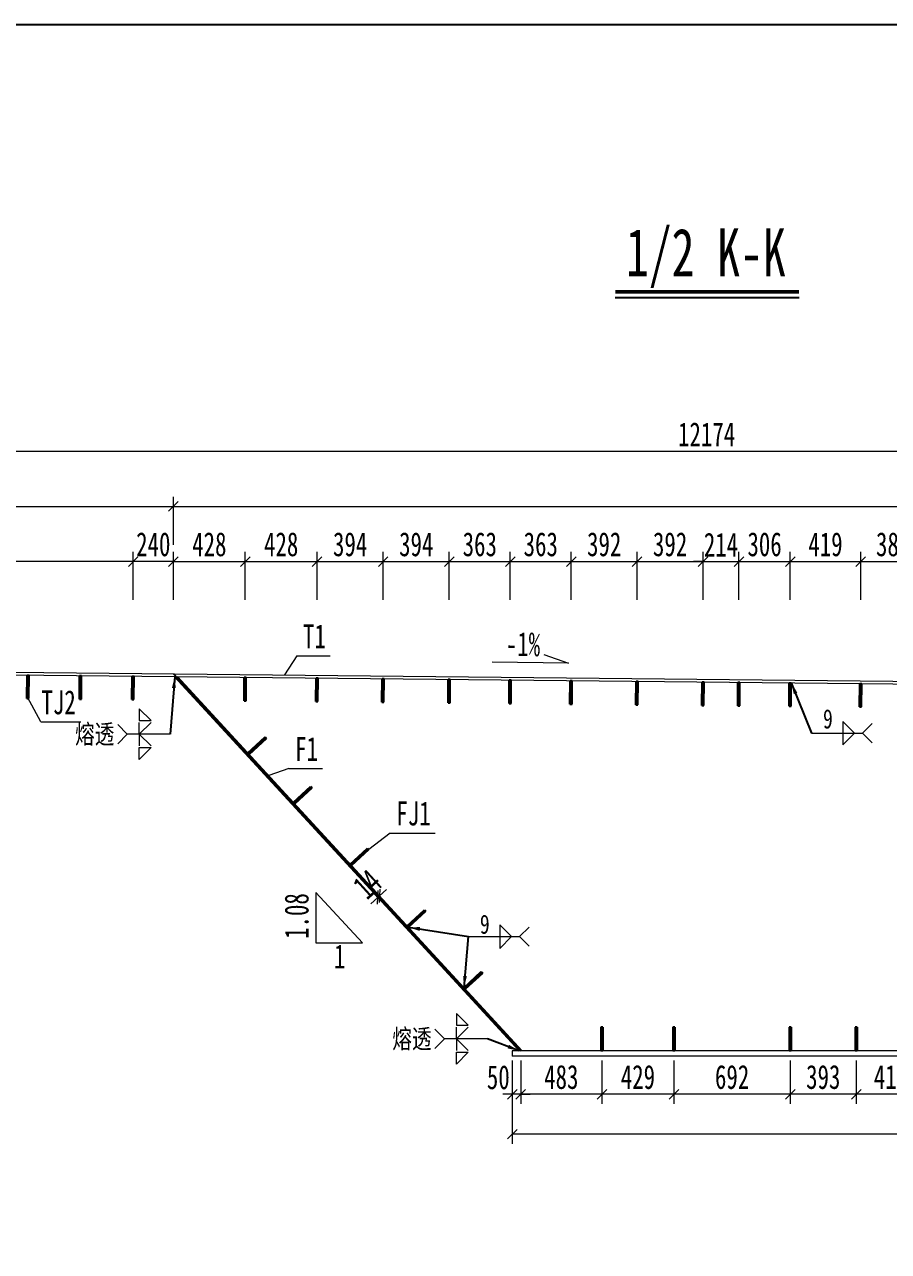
# Model space of a CAD drawing. Header units: millimetres. Extents: x 44597 to 300567, y -113054 to 73044.
# Drawn here: x 163742 to 168887, y -94783 to -87474 of the extents above; entities that cross this region are included whole.
import ezdxf
from ezdxf.enums import TextEntityAlignment as Align

# ---------------------------------------------------------------- set-up
doc = ezdxf.new("R2010")
doc.units = ezdxf.units.MM
doc.layers.get('Defpoints').update_dxf_attribs({"color": 8})
for name, color, linetype, lineweight in [('Dim', 4, 'Continuous', 15), ('文字', 7, 'Continuous', 15), ('标注线及字体', 2, 'Continuous', 15), ('细实线', 4, 'Continuous', 15), ('钢板粗线', 1, 'Continuous', 25), ('钢板细线', 6, 'Continuous', 15)]:
    doc.layers.add(name, color=color, linetype=linetype, lineweight=lineweight)
doc.layers.add('Text', color=4, linetype='Continuous')
doc.styles.add('111', font='', dxfattribs={"width": 0.7})
doc.styles.add('BM_Dim', font='', dxfattribs={"width": 0.85})
doc.styles.add('SMEDI', font='', dxfattribs={"width": 0.75})
doc.styles.get("Standard").update_dxf_attribs({"font": ''})
doc.styles.get('111').set_extended_font_data('仿宋_GB2312')
doc.styles.get('BM_Dim').set_extended_font_data('仿宋_GB2312')
doc.styles.get('SMEDI').set_extended_font_data('仿宋_GB2312')
doc.styles.get('Standard').set_extended_font_data('仿宋_GB2312')
doc.dimstyles.new('200', dxfattribs={"dimscale": 0, "dimtxt": 2.5, "dimasz": 1, "dimexe": 1, "dimexo": 1, "dimgap": 0.6, "dimtad": 1, "dimdec": 0, "dimdsep": 46, "dimtxsty": '111', "dimblk": 'OBLIQUE', "dimcen": 0, "dimclrd": 4, "dimclre": 4, "dimclrt": 4, "dimadec": 1, "dimazin": 2, "dimtfac": 1, "dimtdec": 0, "dimtix": 1, "dimtmove": 2, "dimatfit": 3, "dimfxl": 4, "dimfxlon": 1, "dimtolj": 1, "dimlwd": -1, "dimlwe": -1, "dimarcsym": 0})
doc.dimstyles.new('MSteel_1.0_1.0', dxfattribs={"dimtxt": 3, "dimasz": 1.2, "dimexe": 1, "dimexo": 1, "dimgap": 1, "dimtad": 3, "dimtoh": 1, "dimdec": 0, "dimzin": 0, "dimdsep": 46, "dimtxsty": 'Standard', "dimblk": 'ARCHTICK', "dimcen": 0.09, "dimclrd": 3, "dimclre": 3, "dimadec": 0, "dimazin": 0, "dimtfac": 1, "dimtdec": 4, "dimtofl": 0, "dimtmove": 0, "dimatfit": 3, "dimfxl": 1, "dimtolj": 1, "dimtzin": 0, "dimarcsym": 0})

# ---------------------------------------------------------------- blocks, each defined once
blk = doc.blocks.new('14-160加劲 无过焊孔')
at = {"layer": 'Defpoints'}
blk.add_line((38609.4, 32076.7), (38609.4, 32216.7), dxfattribs=at)
at = {"layer": '钢板粗线', "color": 7}
for p, q in [((38603.4, 32076.7), (38603.4, 32216.7)), ((38603.4, 32216.7), (38615.4, 32216.7)), ((38615.4, 32076.7), (38615.4, 32216.7)), ((38603.4, 32076.7), (38615.4, 32076.7))]:
    blk.add_line(p, q, dxfattribs=at)
blk = doc.blocks.new('_Oblique')
at = {"color": 0, "linetype": 'ByBlock', "lineweight": -2}
blk.add_line((-0.5, -0.5), (0.5, 0.5), dxfattribs=at)
blk = doc.blocks.new('*D3169')
at = {"layer": 'Defpoints', "color": 0, "transparency": 16777216}
for p in [(164628.8, -90344.3), (161716.6, -90758.7), (164628.8, -91342)]:
    blk.add_point(p, dxfattribs=at)
at = {"layer": '细实线', "color": 4, "transparency": 16777216}
for p, q in [((161716.6, -90572.9), (161716.6, -90287.2)), ((164628.8, -90572.9), (164628.8, -90287.2)), ((161716.6, -90344.3), (164628.8, -90344.3))]:
    blk.add_line(p, q, dxfattribs=at)
at = {"layer": '细实线', "color": 4, "transparency": 16777216, "xscale": 57.14285714285715, "yscale": 57.14285714285715, "zscale": 57.14285714285715, "rotation": 180}
blk.add_blockref('_Oblique', (161716.6, -90344.3), dxfattribs=at)
at = {"layer": '细实线', "color": 4, "transparency": 16777216, "xscale": 57.14285714285715, "yscale": 57.14285714285715, "zscale": 57.14285714285715}
blk.add_blockref('_Oblique', (164628.8, -90344.3), dxfattribs=at)
at = {"layer": '细实线', "color": 4, "transparency": 16777216, "insert": (163172.7, -90242.1), "char_height": 142.86, "attachment_point": 5, "style": '111'}
blk.add_mtext('\\A1;2912', dxfattribs=at)
blk = doc.blocks.new('*D3174')
at = {"layer": 'Defpoints', "color": 0, "transparency": 16777216}
for p in [(165056.6, -90673), (164628.8, -91339.3), (165056.6, -91362.3)]:
    blk.add_point(p, dxfattribs=at)
at = {"layer": '细实线', "color": 4, "transparency": 16777216}
for p, q in [((164628.8, -90901.6), (164628.8, -90615.9)), ((165056.6, -90901.6), (165056.6, -90615.9)), ((164628.8, -90673), (165056.6, -90673))]:
    blk.add_line(p, q, dxfattribs=at)
at = {"layer": '细实线', "color": 4, "transparency": 16777216, "xscale": 57.14285714285715, "yscale": 57.14285714285715, "zscale": 57.14285714285715, "rotation": 180}
blk.add_blockref('_Oblique', (164628.8, -90673), dxfattribs=at)
at = {"layer": '细实线', "color": 4, "transparency": 16777216, "xscale": 57.14285714285715, "yscale": 57.14285714285715, "zscale": 57.14285714285715}
blk.add_blockref('_Oblique', (165056.6, -90673), dxfattribs=at)
at = {"layer": '细实线', "color": 4, "transparency": 16777216, "insert": (164842.7, -90570.8), "char_height": 142.86, "attachment_point": 5, "style": '111'}
blk.add_mtext('\\A1;428', dxfattribs=at)
blk = doc.blocks.new('*D3176')
at = {"layer": 'Defpoints', "color": 0, "transparency": 16777216}
for p in [(173891.1, -90015.6), (161716.6, -90430), (173891.1, -91329.7)]:
    blk.add_point(p, dxfattribs=at)
at = {"layer": '细实线', "color": 4, "transparency": 16777216}
for p, q in [((161716.6, -90244.2), (161716.6, -89958.5)), ((173891.1, -90244.2), (173891.1, -89958.5)), ((161716.6, -90015.6), (173891.1, -90015.6))]:
    blk.add_line(p, q, dxfattribs=at)
at = {"layer": '细实线', "color": 4, "transparency": 16777216, "xscale": 57.14285714285715, "yscale": 57.14285714285715, "zscale": 57.14285714285715, "rotation": 180}
blk.add_blockref('_Oblique', (161716.6, -90015.6), dxfattribs=at)
at = {"layer": '细实线', "color": 4, "transparency": 16777216, "xscale": 57.14285714285715, "yscale": 57.14285714285715, "zscale": 57.14285714285715}
blk.add_blockref('_Oblique', (173891.1, -90015.6), dxfattribs=at)
at = {"layer": '细实线', "color": 4, "transparency": 16777216, "insert": (167803.8, -89915), "char_height": 142.86, "attachment_point": 5, "style": '111'}
blk.add_mtext('\\A1;12174', dxfattribs=at)
blk = doc.blocks.new('*D3177')
at = {"layer": 'Defpoints', "color": 0, "transparency": 16777216}
for p in [(173891, -90344.3), (164628.8, -90713.6), (173891, -91329.7)]:
    blk.add_point(p, dxfattribs=at)
at = {"layer": '细实线', "color": 4, "transparency": 16777216}
for p, q in [((164628.8, -90572.9), (164628.8, -90287.2)), ((173891, -90572.9), (173891, -90287.2)), ((164628.8, -90344.3), (173891, -90344.3))]:
    blk.add_line(p, q, dxfattribs=at)
at = {"layer": '细实线', "color": 4, "transparency": 16777216, "xscale": 57.14285714285715, "yscale": 57.14285714285715, "zscale": 57.14285714285715, "rotation": 180}
blk.add_blockref('_Oblique', (164628.8, -90344.3), dxfattribs=at)
at = {"layer": '细实线', "color": 4, "transparency": 16777216, "xscale": 57.14285714285715, "yscale": 57.14285714285715, "zscale": 57.14285714285715}
blk.add_blockref('_Oblique', (173891, -90344.3), dxfattribs=at)
at = {"layer": '细实线', "color": 4, "transparency": 16777216, "insert": (169259.9, -90242.1), "char_height": 142.86, "attachment_point": 5, "style": '111'}
blk.add_mtext('\\A1;9262', dxfattribs=at)
blk = doc.blocks.new('*D3182')
at = {"layer": 'Defpoints', "color": 0, "transparency": 16777216}
for p in [(166646.9, -93450.8), (173502.2, -93825), (166646.9, -94084.2)]:
    blk.add_point(p, dxfattribs=at)
at = {"layer": '细实线', "color": 4, "transparency": 16777216}
for p, q in [((166646.9, -93855.6), (166646.9, -94141.4)), ((173502.2, -93882.2), (173502.2, -94141.4)), ((173502.2, -94084.2), (166646.9, -94084.2))]:
    blk.add_line(p, q, dxfattribs=at)
at = {"layer": '细实线', "color": 4, "transparency": 16777216, "xscale": 57.14285714285715, "yscale": 57.14285714285715, "zscale": 57.14285714285715, "rotation": 180}
blk.add_blockref('_Oblique', (166646.9, -94084.2), dxfattribs=at)
at = {"layer": '细实线', "color": 4, "transparency": 16777216, "xscale": 57.14285714285715, "yscale": 57.14285714285715, "zscale": 57.14285714285715}
blk.add_blockref('_Oblique', (173502.2, -94084.2), dxfattribs=at)
at = {"layer": '细实线', "color": 4, "transparency": 16777216, "insert": (170074.6, -93982), "char_height": 142.86, "attachment_point": 5, "style": '111'}
blk.add_mtext('\\A1;6855', dxfattribs=at)
blk = doc.blocks.new('*D3184')
at = {"layer": 'Defpoints', "color": 0, "transparency": 16777216}
for p in [(166646.9, -93587.2), (166696.9, -93587.2), (166646.9, -93846.4)]:
    blk.add_point(p, dxfattribs=at)
at = {"layer": '细实线', "color": 4, "transparency": 16777216}
for p, q in [((166646.9, -93644.3), (166646.9, -93903.5)), ((166696.9, -93644.3), (166696.9, -93903.5)), ((166646.9, -93846.4), (166589.8, -93846.4)), ((166696.9, -93846.4), (166646.9, -93846.4)), ((166696.9, -93846.4), (166754.1, -93846.4))]:
    blk.add_line(p, q, dxfattribs=at)
at = {"layer": '细实线', "color": 4, "transparency": 16777216, "xscale": 57.14285714285715, "yscale": 57.14285714285715, "zscale": 57.14285714285715}
blk.add_blockref('_Oblique', (166646.9, -93846.4), dxfattribs=at)
at = {"layer": '细实线', "color": 4, "transparency": 16777216, "xscale": 57.14285714285715, "yscale": 57.14285714285715, "zscale": 57.14285714285715, "rotation": 180}
blk.add_blockref('_Oblique', (166696.9, -93846.4), dxfattribs=at)
at = {"layer": '细实线', "color": 4, "transparency": 16777216, "insert": (166563.4, -93745.6), "char_height": 142.86, "attachment_point": 5, "style": '111'}
blk.add_mtext('\\A1;50', dxfattribs=at)
blk = doc.blocks.new('全融透2')
at = {"layer": 'Dim'}
blk.add_line((0, 0), (-4.48, 0), dxfattribs=at)
for points in [[(-3.23, 2.65), (-3.23, 1.41), (-2, 1.41)], [(-3.23, -2.65), (-3.23, -1.41), (-2, -1.41)]]:
    blk.add_lwpolyline(points, close=True, dxfattribs=at)
for points in [[(-5.48, 1), (-4.48, 0), (-5.48, -1)], [(-2, 1.21), (-3.23, 0), (-3.23, 1.21)], [(-2, -1.21), (-3.23, 0), (-3.23, -1.21)]]:
    blk.add_lwpolyline(points, dxfattribs=at)
at = {"layer": 'Text', "style": 'SMEDI', "width": 0.75}
blk.add_text('熔透', height=2, dxfattribs=at).set_placement((-9.92, 0), align=Align.MIDDLE_LEFT)
blk = doc.blocks.new('_ArchTick')
at = {"color": 0, "linetype": 'ByBlock', "const_width": 0.15}
blk.add_lwpolyline([(-0.5, -0.5), (0.5, 0.5)], dxfattribs=at)
blk = doc.blocks.new('*D3185')
at = {"layer": 'Defpoints', "color": 0, "transparency": 16777216}
for p in [(165856.3, -92664.2), (165856.8, -92685.5), (165867.2, -92676.1)]:
    blk.add_point(p, dxfattribs=at)
at = {"layer": '细实线', "color": 4, "transparency": 16777216}
for p, q in [((165846, -92673.6), (165807.5, -92631.3)), ((165856.3, -92664.2), (165817.9, -92621.9)), ((165846, -92673.6), (165856.3, -92664.2)), ((165856.3, -92664.2), (165898.6, -92625.7)), ((165846, -92673.6), (165803.7, -92712.1))]:
    blk.add_line(p, q, dxfattribs=at)
at = {"layer": '细实线', "color": 4, "transparency": 16777216, "xscale": 57.14285714285715, "yscale": 57.14285714285715, "zscale": 57.14285714285715}
for p, rotation in [((165846, -92673.6), 42.30941180379739), ((165856.3, -92664.2), 222.3094118037974)]:
    blk.add_blockref('_Oblique', p, dxfattribs=dict(at, rotation=rotation))
at = {"layer": '细实线', "color": 4, "transparency": 16777216, "insert": (165783.4, -92594.4), "char_height": 142.86, "attachment_point": 5, "rotation": 42.30941, "style": '111'}
blk.add_mtext('\\A1;14', dxfattribs=at)
blk = doc.blocks.new('角焊缝2')
at = {"layer": 'Dim'}
blk.add_line((-3138.01, 370.22), (-3132.7, 370.22), dxfattribs=at)
blk.add_lwpolyline([(-3134.75, 371.45), (-3134.75, 368.99), (-3133.52, 370.22)], close=True, dxfattribs=at)
blk.add_lwpolyline([(-3131.7, 369.22), (-3132.7, 370.22), (-3131.7, 371.22)], dxfattribs=at)
blk = doc.blocks.new('12-140加劲 无过焊孔')
at = {"layer": 'Defpoints'}
blk.add_line((38946.6, 32076.7), (38946.6, 32216.7), dxfattribs=at)
at = {"layer": '钢板粗线', "color": 7}
for p, q in [((38940.6, 32076.7), (38940.6, 32216.7)), ((38940.6, 32216.7), (38952.6, 32216.7)), ((38952.6, 32076.7), (38952.6, 32216.7)), ((38940.6, 32076.7), (38952.6, 32076.7))]:
    blk.add_line(p, q, dxfattribs=at)
blk = doc.blocks.new('*D3193')
at = {"layer": 'Defpoints', "color": 0, "transparency": 16777216}
for p in [(162510.9, -90673), (162510.9, -91333.3), (164388.9, -91355.6)]:
    blk.add_point(p, dxfattribs=at)
at = {"layer": '细实线', "color": 4, "transparency": 16777216}
for p, q in [((162510.9, -90901.6), (162510.9, -90615.9)), ((164388.9, -90901.6), (164388.9, -90615.9)), ((164388.9, -90673), (162510.9, -90673))]:
    blk.add_line(p, q, dxfattribs=at)
at = {"layer": '细实线', "color": 4, "transparency": 16777216, "xscale": 57.14285714285715, "yscale": 57.14285714285715, "zscale": 57.14285714285715, "rotation": 180}
blk.add_blockref('_Oblique', (162510.9, -90673), dxfattribs=at)
at = {"layer": '细实线', "color": 4, "transparency": 16777216, "xscale": 57.14285714285715, "yscale": 57.14285714285715, "zscale": 57.14285714285715}
blk.add_blockref('_Oblique', (164388.9, -90673), dxfattribs=at)
at = {"layer": '细实线', "color": 4, "transparency": 16777216, "insert": (163449.9, -90570.8), "char_height": 142.857, "attachment_point": 5, "style": '111'}
blk.add_mtext('\\A1;\\f仿宋_GB2312|b0|i0|c134|p49;6×313', dxfattribs=at)
blk = doc.blocks.new('*D3194')
at = {"layer": 'Defpoints', "color": 0, "transparency": 16777216}
for p in [(164388.9, -90673), (164388.9, -91333.3), (164628.8, -91342)]:
    blk.add_point(p, dxfattribs=at)
at = {"layer": '细实线', "color": 4, "transparency": 16777216}
for p, q in [((164388.9, -90901.6), (164388.9, -90615.9)), ((164628.8, -90901.6), (164628.8, -90615.9)), ((164388.9, -90673), (164331.8, -90673)), ((164628.8, -90673), (164388.9, -90673)), ((164628.8, -90673), (164686, -90673))]:
    blk.add_line(p, q, dxfattribs=at)
at = {"layer": '细实线', "color": 4, "transparency": 16777216, "xscale": 57.14285714285715, "yscale": 57.14285714285715, "zscale": 57.14285714285715}
blk.add_blockref('_Oblique', (164388.9, -90673), dxfattribs=at)
at = {"layer": '细实线', "color": 4, "transparency": 16777216, "xscale": 57.14285714285715, "yscale": 57.14285714285715, "zscale": 57.14285714285715, "rotation": 180}
blk.add_blockref('_Oblique', (164628.8, -90673), dxfattribs=at)
at = {"layer": '细实线', "color": 4, "transparency": 16777216, "insert": (164508.9, -90570.8), "char_height": 142.86, "attachment_point": 5, "style": '111'}
blk.add_mtext('\\A1;240', dxfattribs=at)
blk = doc.blocks.new('*D3198')
at = {"layer": 'Defpoints', "color": 0, "transparency": 16777216}
for p in [(165484.4, -90673), (165056.6, -91339.3), (165484.4, -91362.3)]:
    blk.add_point(p, dxfattribs=at)
at = {"layer": '细实线', "color": 4, "transparency": 16777216}
for p, q in [((165056.6, -90901.6), (165056.6, -90615.9)), ((165484.4, -90901.6), (165484.4, -90615.9)), ((165056.6, -90673), (165484.4, -90673))]:
    blk.add_line(p, q, dxfattribs=at)
at = {"layer": '细实线', "color": 4, "transparency": 16777216, "xscale": 57.14285714285715, "yscale": 57.14285714285715, "zscale": 57.14285714285715, "rotation": 180}
blk.add_blockref('_Oblique', (165056.6, -90673), dxfattribs=at)
at = {"layer": '细实线', "color": 4, "transparency": 16777216, "xscale": 57.14285714285715, "yscale": 57.14285714285715, "zscale": 57.14285714285715}
blk.add_blockref('_Oblique', (165484.4, -90673), dxfattribs=at)
at = {"layer": '细实线', "color": 4, "transparency": 16777216, "insert": (165270.5, -90570.8), "char_height": 142.86, "attachment_point": 5, "style": '111'}
blk.add_mtext('\\A1;428', dxfattribs=at)
blk = doc.blocks.new('*D3199')
at = {"layer": 'Defpoints', "color": 0, "transparency": 16777216}
for p in [(165877.9, -90673), (165484.4, -91366.6), (165877.9, -91370.5)]:
    blk.add_point(p, dxfattribs=at)
at = {"layer": '细实线', "color": 4, "transparency": 16777216}
for p, q in [((165484.4, -90901.6), (165484.4, -90615.9)), ((165877.9, -90901.6), (165877.9, -90615.9)), ((165484.4, -90673), (165877.9, -90673))]:
    blk.add_line(p, q, dxfattribs=at)
at = {"layer": '细实线', "color": 4, "transparency": 16777216, "xscale": 57.14285714285715, "yscale": 57.14285714285715, "zscale": 57.14285714285715, "rotation": 180}
blk.add_blockref('_Oblique', (165484.4, -90673), dxfattribs=at)
at = {"layer": '细实线', "color": 4, "transparency": 16777216, "xscale": 57.14285714285715, "yscale": 57.14285714285715, "zscale": 57.14285714285715}
blk.add_blockref('_Oblique', (165877.9, -90673), dxfattribs=at)
at = {"layer": '细实线', "color": 4, "transparency": 16777216, "insert": (165681.1, -90570.8), "char_height": 142.86, "attachment_point": 5, "style": '111'}
blk.add_mtext('\\A1;394', dxfattribs=at)
blk = doc.blocks.new('*D3200')
at = {"layer": 'Defpoints', "color": 0, "transparency": 16777216}
for p in [(166271.5, -90673), (165877.9, -91339.3), (166271.5, -91374.5)]:
    blk.add_point(p, dxfattribs=at)
at = {"layer": '细实线', "color": 4, "transparency": 16777216}
for p, q in [((165877.9, -90901.6), (165877.9, -90615.9)), ((166271.5, -90901.6), (166271.5, -90615.9)), ((165877.9, -90673), (166271.5, -90673))]:
    blk.add_line(p, q, dxfattribs=at)
at = {"layer": '细实线', "color": 4, "transparency": 16777216, "xscale": 57.14285714285715, "yscale": 57.14285714285715, "zscale": 57.14285714285715, "rotation": 180}
blk.add_blockref('_Oblique', (165877.9, -90673), dxfattribs=at)
at = {"layer": '细实线', "color": 4, "transparency": 16777216, "xscale": 57.14285714285715, "yscale": 57.14285714285715, "zscale": 57.14285714285715}
blk.add_blockref('_Oblique', (166271.5, -90673), dxfattribs=at)
at = {"layer": '细实线', "color": 4, "transparency": 16777216, "insert": (166074.7, -90570.8), "char_height": 142.86, "attachment_point": 5, "style": '111'}
blk.add_mtext('\\A1;394', dxfattribs=at)
blk = doc.blocks.new('*D3201')
at = {"layer": 'Defpoints', "color": 0, "transparency": 16777216}
for p in [(166634.9, -90673), (166271.5, -91374.5), (166634.9, -91378.1)]:
    blk.add_point(p, dxfattribs=at)
at = {"layer": '细实线', "color": 4, "transparency": 16777216}
for p, q in [((166271.5, -90901.6), (166271.5, -90615.9)), ((166634.9, -90901.6), (166634.9, -90615.9)), ((166271.5, -90673), (166634.9, -90673))]:
    blk.add_line(p, q, dxfattribs=at)
at = {"layer": '细实线', "color": 4, "transparency": 16777216, "xscale": 57.14285714285715, "yscale": 57.14285714285715, "zscale": 57.14285714285715, "rotation": 180}
blk.add_blockref('_Oblique', (166271.5, -90673), dxfattribs=at)
at = {"layer": '细实线', "color": 4, "transparency": 16777216, "xscale": 57.14285714285715, "yscale": 57.14285714285715, "zscale": 57.14285714285715}
blk.add_blockref('_Oblique', (166634.9, -90673), dxfattribs=at)
at = {"layer": '细实线', "color": 4, "transparency": 16777216, "insert": (166453.2, -90570.8), "char_height": 142.86, "attachment_point": 5, "style": '111'}
blk.add_mtext('\\A1;363', dxfattribs=at)
blk = doc.blocks.new('*D3202')
at = {"layer": 'Defpoints', "color": 0, "transparency": 16777216}
for p in [(166997.7, -90673), (166634.9, -91339.3), (166997.7, -91381.7)]:
    blk.add_point(p, dxfattribs=at)
at = {"layer": '细实线', "color": 4, "transparency": 16777216}
for p, q in [((166634.9, -90901.6), (166634.9, -90615.9)), ((166997.7, -90901.6), (166997.7, -90615.9)), ((166634.9, -90673), (166997.7, -90673))]:
    blk.add_line(p, q, dxfattribs=at)
at = {"layer": '细实线', "color": 4, "transparency": 16777216, "xscale": 57.14285714285715, "yscale": 57.14285714285715, "zscale": 57.14285714285715, "rotation": 180}
blk.add_blockref('_Oblique', (166634.9, -90673), dxfattribs=at)
at = {"layer": '细实线', "color": 4, "transparency": 16777216, "xscale": 57.14285714285715, "yscale": 57.14285714285715, "zscale": 57.14285714285715}
blk.add_blockref('_Oblique', (166997.7, -90673), dxfattribs=at)
at = {"layer": '细实线', "color": 4, "transparency": 16777216, "insert": (166816.3, -90570.8), "char_height": 142.86, "attachment_point": 5, "style": '111'}
blk.add_mtext('\\A1;363', dxfattribs=at)
blk = doc.blocks.new('*D3203')
at = {"layer": 'Defpoints', "color": 0, "transparency": 16777216}
for p in [(167390.1, -90673), (166997.7, -91381.7), (167390.1, -91385.7)]:
    blk.add_point(p, dxfattribs=at)
at = {"layer": '细实线', "color": 4, "transparency": 16777216}
for p, q in [((166997.7, -90901.6), (166997.7, -90615.9)), ((167390.1, -90901.6), (167390.1, -90615.9)), ((166997.7, -90673), (167390.1, -90673))]:
    blk.add_line(p, q, dxfattribs=at)
at = {"layer": '细实线', "color": 4, "transparency": 16777216, "xscale": 57.14285714285715, "yscale": 57.14285714285715, "zscale": 57.14285714285715, "rotation": 180}
blk.add_blockref('_Oblique', (166997.7, -90673), dxfattribs=at)
at = {"layer": '细实线', "color": 4, "transparency": 16777216, "xscale": 57.14285714285715, "yscale": 57.14285714285715, "zscale": 57.14285714285715}
blk.add_blockref('_Oblique', (167390.1, -90673), dxfattribs=at)
at = {"layer": '细实线', "color": 4, "transparency": 16777216, "insert": (167193.9, -90570.8), "char_height": 142.86, "attachment_point": 5, "style": '111'}
blk.add_mtext('\\A1;392', dxfattribs=at)
blk = doc.blocks.new('*D3204')
at = {"layer": 'Defpoints', "color": 0, "transparency": 16777216}
for p in [(167782.6, -90673), (167390.1, -91381.7), (167782.6, -91389.6)]:
    blk.add_point(p, dxfattribs=at)
at = {"layer": '细实线', "color": 4, "transparency": 16777216}
for p, q in [((167390.1, -90901.6), (167390.1, -90615.9)), ((167782.6, -90901.6), (167782.6, -90615.9)), ((167390.1, -90673), (167782.6, -90673))]:
    blk.add_line(p, q, dxfattribs=at)
at = {"layer": '细实线', "color": 4, "transparency": 16777216, "xscale": 57.14285714285715, "yscale": 57.14285714285715, "zscale": 57.14285714285715, "rotation": 180}
blk.add_blockref('_Oblique', (167390.1, -90673), dxfattribs=at)
at = {"layer": '细实线', "color": 4, "transparency": 16777216, "xscale": 57.14285714285715, "yscale": 57.14285714285715, "zscale": 57.14285714285715}
blk.add_blockref('_Oblique', (167782.6, -90673), dxfattribs=at)
at = {"layer": '细实线', "color": 4, "transparency": 16777216, "insert": (167586.4, -90570.8), "char_height": 142.86, "attachment_point": 5, "style": '111'}
blk.add_mtext('\\A1;392', dxfattribs=at)
blk = doc.blocks.new('*D3205')
at = {"layer": 'Defpoints', "color": 0, "transparency": 16777216}
for p in [(167996.2, -90673), (167782.6, -91381.7), (167996.2, -91391.7)]:
    blk.add_point(p, dxfattribs=at)
at = {"layer": '细实线', "color": 4, "transparency": 16777216}
for p, q in [((167782.6, -90901.6), (167782.6, -90615.9)), ((167996.2, -90901.6), (167996.2, -90615.9)), ((167782.6, -90673), (167725.5, -90673)), ((167782.6, -90673), (167996.2, -90673)), ((167996.2, -90673), (168053.4, -90673))]:
    blk.add_line(p, q, dxfattribs=at)
at = {"layer": '细实线', "color": 4, "transparency": 16777216, "xscale": 57.14285714285715, "yscale": 57.14285714285715, "zscale": 57.14285714285715}
blk.add_blockref('_Oblique', (167782.6, -90673), dxfattribs=at)
at = {"layer": '细实线', "color": 4, "transparency": 16777216, "xscale": 57.14285714285715, "yscale": 57.14285714285715, "zscale": 57.14285714285715, "rotation": 180}
blk.add_blockref('_Oblique', (167996.2, -90673), dxfattribs=at)
at = {"layer": '细实线', "color": 4, "transparency": 16777216, "insert": (167889.4, -90572.3), "char_height": 142.86, "attachment_point": 5, "style": '111'}
blk.add_mtext('\\A1;214', dxfattribs=at)
blk = doc.blocks.new('*D3206')
at = {"layer": 'Defpoints', "color": 0, "transparency": 16777216}
for p in [(168301.9, -90673), (167996.2, -91391.7), (168301.9, -91394.8)]:
    blk.add_point(p, dxfattribs=at)
at = {"layer": '细实线', "color": 4, "transparency": 16777216}
for p, q in [((167996.2, -90901.6), (167996.2, -90615.9)), ((168301.9, -90901.6), (168301.9, -90615.9)), ((167996.2, -90673), (168301.9, -90673))]:
    blk.add_line(p, q, dxfattribs=at)
at = {"layer": '细实线', "color": 4, "transparency": 16777216, "xscale": 57.14285714285715, "yscale": 57.14285714285715, "zscale": 57.14285714285715, "rotation": 180}
blk.add_blockref('_Oblique', (167996.2, -90673), dxfattribs=at)
at = {"layer": '细实线', "color": 4, "transparency": 16777216, "xscale": 57.14285714285715, "yscale": 57.14285714285715, "zscale": 57.14285714285715}
blk.add_blockref('_Oblique', (168301.9, -90673), dxfattribs=at)
at = {"layer": '细实线', "color": 4, "transparency": 16777216, "insert": (168149.1, -90570.8), "char_height": 142.86, "attachment_point": 5, "style": '111'}
blk.add_mtext('\\A1;306', dxfattribs=at)
blk = doc.blocks.new('*D3207')
at = {"layer": 'Defpoints', "color": 0, "transparency": 16777216}
for p in [(168721.3, -90673), (168301.9, -91381.7), (168721.3, -91399)]:
    blk.add_point(p, dxfattribs=at)
at = {"layer": '细实线', "color": 4, "transparency": 16777216}
for p, q in [((168301.9, -90901.6), (168301.9, -90615.9)), ((168721.3, -90901.6), (168721.3, -90615.9)), ((168301.9, -90673), (168721.3, -90673))]:
    blk.add_line(p, q, dxfattribs=at)
at = {"layer": '细实线', "color": 4, "transparency": 16777216, "xscale": 57.14285714285715, "yscale": 57.14285714285715, "zscale": 57.14285714285715, "rotation": 180}
blk.add_blockref('_Oblique', (168301.9, -90673), dxfattribs=at)
at = {"layer": '细实线', "color": 4, "transparency": 16777216, "xscale": 57.14285714285715, "yscale": 57.14285714285715, "zscale": 57.14285714285715}
blk.add_blockref('_Oblique', (168721.3, -90673), dxfattribs=at)
at = {"layer": '细实线', "color": 4, "transparency": 16777216, "insert": (168511.6, -90570.8), "char_height": 142.86, "attachment_point": 5, "style": '111'}
blk.add_mtext('\\A1;419', dxfattribs=at)
blk = doc.blocks.new('*D3208')
at = {"layer": 'Defpoints', "color": 0, "transparency": 16777216}
for p in [(169107.9, -90673), (168721.3, -91399), (169107.9, -91402.9)]:
    blk.add_point(p, dxfattribs=at)
at = {"layer": '细实线', "color": 4, "transparency": 16777216}
for p, q in [((168721.3, -90901.6), (168721.3, -90615.9)), ((169107.9, -90901.6), (169107.9, -90615.9)), ((168721.3, -90673), (169107.9, -90673))]:
    blk.add_line(p, q, dxfattribs=at)
at = {"layer": '细实线', "color": 4, "transparency": 16777216, "xscale": 57.14285714285715, "yscale": 57.14285714285715, "zscale": 57.14285714285715, "rotation": 180}
blk.add_blockref('_Oblique', (168721.3, -90673), dxfattribs=at)
at = {"layer": '细实线', "color": 4, "transparency": 16777216, "xscale": 57.14285714285715, "yscale": 57.14285714285715, "zscale": 57.14285714285715}
blk.add_blockref('_Oblique', (169107.9, -90673), dxfattribs=at)
at = {"layer": '细实线', "color": 4, "transparency": 16777216, "insert": (168914.6, -90570.8), "char_height": 142.86, "attachment_point": 5, "style": '111'}
blk.add_mtext('\\A1;387', dxfattribs=at)
blk = doc.blocks.new('*D3212')
at = {"layer": 'Defpoints', "color": 0, "transparency": 16777216}
for p in [(168695.1, -93587.2), (169107.9, -93591.2), (168695.1, -93846.4)]:
    blk.add_point(p, dxfattribs=at)
at = {"layer": '细实线', "color": 4, "transparency": 16777216}
for p, q in [((168695.1, -93644.3), (168695.1, -93903.5)), ((169107.9, -93648.3), (169107.9, -93903.5)), ((169107.9, -93846.4), (168695.1, -93846.4))]:
    blk.add_line(p, q, dxfattribs=at)
at = {"layer": '细实线', "color": 4, "transparency": 16777216, "xscale": 57.14285714285715, "yscale": 57.14285714285715, "zscale": 57.14285714285715, "rotation": 180}
blk.add_blockref('_Oblique', (168695.1, -93846.4), dxfattribs=at)
at = {"layer": '细实线', "color": 4, "transparency": 16777216, "xscale": 57.14285714285715, "yscale": 57.14285714285715, "zscale": 57.14285714285715}
blk.add_blockref('_Oblique', (169107.9, -93846.4), dxfattribs=at)
at = {"layer": '细实线', "color": 4, "transparency": 16777216, "insert": (168901.5, -93744.1), "char_height": 142.86, "attachment_point": 5, "style": '111'}
blk.add_mtext('\\A1;413', dxfattribs=at)
blk = doc.blocks.new('*D3213')
at = {"layer": 'Defpoints', "color": 0, "transparency": 16777216}
for p in [(168301.9, -93587.2), (168695.1, -93591.2), (168301.9, -93846.4)]:
    blk.add_point(p, dxfattribs=at)
at = {"layer": '细实线', "color": 4, "transparency": 16777216}
for p, q in [((168301.9, -93644.3), (168301.9, -93903.5)), ((168695.1, -93648.3), (168695.1, -93903.5)), ((168695.1, -93846.4), (168301.9, -93846.4))]:
    blk.add_line(p, q, dxfattribs=at)
at = {"layer": '细实线', "color": 4, "transparency": 16777216, "xscale": 57.14285714285715, "yscale": 57.14285714285715, "zscale": 57.14285714285715, "rotation": 180}
blk.add_blockref('_Oblique', (168301.9, -93846.4), dxfattribs=at)
at = {"layer": '细实线', "color": 4, "transparency": 16777216, "xscale": 57.14285714285715, "yscale": 57.14285714285715, "zscale": 57.14285714285715}
blk.add_blockref('_Oblique', (168695.1, -93846.4), dxfattribs=at)
at = {"layer": '细实线', "color": 4, "transparency": 16777216, "insert": (168498.5, -93744.1), "char_height": 142.86, "attachment_point": 5, "style": '111'}
blk.add_mtext('\\A1;393', dxfattribs=at)
blk = doc.blocks.new('*D3214')
at = {"layer": 'Defpoints', "color": 0, "transparency": 16777216}
for p in [(167609.5, -93587.2), (168301.9, -93591.2), (167609.5, -93846.4)]:
    blk.add_point(p, dxfattribs=at)
at = {"layer": '细实线', "color": 4, "transparency": 16777216}
for p, q in [((167609.5, -93644.3), (167609.5, -93903.5)), ((168301.9, -93648.3), (168301.9, -93903.5)), ((168301.9, -93846.4), (167609.5, -93846.4))]:
    blk.add_line(p, q, dxfattribs=at)
at = {"layer": '细实线', "color": 4, "transparency": 16777216, "xscale": 57.14285714285715, "yscale": 57.14285714285715, "zscale": 57.14285714285715, "rotation": 180}
blk.add_blockref('_Oblique', (167609.5, -93846.4), dxfattribs=at)
at = {"layer": '细实线', "color": 4, "transparency": 16777216, "xscale": 57.14285714285715, "yscale": 57.14285714285715, "zscale": 57.14285714285715}
blk.add_blockref('_Oblique', (168301.9, -93846.4), dxfattribs=at)
at = {"layer": '细实线', "color": 4, "transparency": 16777216, "insert": (167955.7, -93744.1), "char_height": 142.86, "attachment_point": 5, "style": '111'}
blk.add_mtext('\\A1;692', dxfattribs=at)
blk = doc.blocks.new('*D3215')
at = {"layer": 'Defpoints', "color": 0, "transparency": 16777216}
for p in [(167180.2, -93587.2), (167609.5, -93587.2), (167180.2, -93846.4)]:
    blk.add_point(p, dxfattribs=at)
at = {"layer": '细实线', "color": 4, "transparency": 16777216}
for p, q in [((167180.2, -93644.3), (167180.2, -93903.5)), ((167609.5, -93644.3), (167609.5, -93903.5)), ((167609.5, -93846.4), (167180.2, -93846.4))]:
    blk.add_line(p, q, dxfattribs=at)
at = {"layer": '细实线', "color": 4, "transparency": 16777216, "xscale": 57.14285714285715, "yscale": 57.14285714285715, "zscale": 57.14285714285715, "rotation": 180}
blk.add_blockref('_Oblique', (167180.2, -93846.4), dxfattribs=at)
at = {"layer": '细实线', "color": 4, "transparency": 16777216, "xscale": 57.14285714285715, "yscale": 57.14285714285715, "zscale": 57.14285714285715}
blk.add_blockref('_Oblique', (167609.5, -93846.4), dxfattribs=at)
at = {"layer": '细实线', "color": 4, "transparency": 16777216, "insert": (167394.8, -93744.1), "char_height": 142.86, "attachment_point": 5, "style": '111'}
blk.add_mtext('\\A1;429', dxfattribs=at)
blk = doc.blocks.new('*D3216')
at = {"layer": 'Defpoints', "color": 0, "transparency": 16777216}
for p in [(166696.9, -93587.2), (167180.2, -93587.2), (166696.9, -93846.4)]:
    blk.add_point(p, dxfattribs=at)
at = {"layer": '细实线', "color": 4, "transparency": 16777216}
for p, q in [((166696.9, -93644.3), (166696.9, -93903.5)), ((167180.2, -93644.3), (167180.2, -93903.5)), ((167180.2, -93846.4), (166696.9, -93846.4))]:
    blk.add_line(p, q, dxfattribs=at)
at = {"layer": '细实线', "color": 4, "transparency": 16777216, "xscale": 57.14285714285715, "yscale": 57.14285714285715, "zscale": 57.14285714285715, "rotation": 180}
blk.add_blockref('_Oblique', (166696.9, -93846.4), dxfattribs=at)
at = {"layer": '细实线', "color": 4, "transparency": 16777216, "xscale": 57.14285714285715, "yscale": 57.14285714285715, "zscale": 57.14285714285715}
blk.add_blockref('_Oblique', (167180.2, -93846.4), dxfattribs=at)
at = {"layer": '细实线', "color": 4, "transparency": 16777216, "insert": (166938.6, -93744.1), "char_height": 142.86, "attachment_point": 5, "style": '111'}
blk.add_mtext('\\A1;483', dxfattribs=at)

msp = doc.modelspace()

# ---------------------------------------------------------------- linework, layer by layer
at = {"color": 4}
msp.add_line((167259.8, -89100.6), (168354.1, -89100.6), dxfattribs=at)
at = {"color": 6, "const_width": 20.6, "elevation": 0}
msp.add_lwpolyline([(167259.8, -89066.3), (168354.1, -89066.3)], dxfattribs=at)
at = {"layer": 'Defpoints'}
msp.add_line((164628.8, -91342), (166696.9, -93587.2), dxfattribs=at)
msp.add_lwpolyline([(157566.6, -87474.1), (179566.6, -87474.1), (179566.6, -102091.3), (157566.6, -102091.3)], close=True, dxfattribs=at)
at = {"layer": '细实线'}
for p, q in [((165363.5, -91235.4), (165290.8, -91348.6)), ((165363.5, -91235.4), (165563.1, -91235.4)), ((166981.7, -91277.9), (166527, -91273.3)), ((166834.9, -91226.6), (166981.7, -91277.9)), ((163840.2, -91628.5), (163759.7, -91481.8)), ((163840.2, -91628.5), (164078.1, -91628.5)), ((165316.9, -91906.3), (165196.9, -91948.4)), ((165316.9, -91906.3), (165516.4, -91906.3)), ((165919.1, -92290.7), (165792.8, -92388.7)), ((165919.1, -92290.7), (166187.8, -92290.7)), ((165477.6, -92644.3), (165754, -92944.3)), ((165477.6, -92644.3), (165477.6, -92944.3)), ((165477.6, -92944.3), (165754, -92944.3))]:
    msp.add_line(p, q, dxfattribs=at)
at = {"layer": '钢板细线'}
for p, q in [((164634.1, -91358.1), (166687.4, -93587.2)), ((164653.3, -91358.2), (166706.4, -93587.2)), ((173502.2, -93587.2), (166646.9, -93587.2)), ((166646.9, -93587.2), (166646.9, -93619.2)), ((173502.2, -93619.2), (166646.9, -93619.2))]:
    msp.add_line(p, q, dxfattribs=at)
for points in [[(161716.6, -91312.8), (169691.1, -91392.7), (174529.1, -91320.1)], [(161716.6, -91328.8), (169691.1, -91408.7), (174529.1, -91336.1)]]:
    msp.add_lwpolyline(points, dxfattribs=at)

# ---------------------------------------------------------------- block references
at = {"layer": '细实线'}
for p, rotation in [((124495.7, -123174.5), 359.4262908392987), ((124808.7, -123177.6), 359.4262908392987), ((125121.7, -123180.7), 359.4262908392987), ((125789.4, -123187.4), 359.4262908401089), ((126217.2, -123191.7), 359.4262908401089), ((126610.7, -123195.7), 359.4262908401089), ((127004.3, -123199.6), 359.4262908401089), ((127367.4, -123203.2), 359.4262908401089), ((127730.5, -123206.9), 359.4262908401089), ((128123, -123210.8), 359.4262908401089), ((128515.4, -123214.7), 359.4262908401089), ((128729, -123216.9), 359.4262908401089), ((129034.7, -123219.9), 359.4262908401089), ((129454.1, -123224.1), 359.4262908401089)]:
    msp.add_blockref('12-140加劲 无过焊孔', p, dxfattribs=dict(at, rotation=rotation))
at = {"layer": '细实线', "color": 8, "xscale": 57.1428571428572, "yscale": 57.1428571428572, "zscale": 57.1428571428572}
for name, p in [('全融透2', (164610, -91700.8)), ('角焊缝2', (347743.6, -112850.8)), ('角焊缝2', (345700.7, -114062.8)), ('全融透2', (166499, -93515.7))]:
    msp.add_blockref(name, p, dxfattribs=at)
at = {"layer": '钢板细线'}
for name, p, rotation in [('14-160加劲 无过焊孔', (115325, -85151.4), 312.6489191297478), ('14-160加劲 无过焊孔', (115596, -85445.6), 312.6489191297478), ('14-160加劲 无过焊孔', (115934.8, -85813.4), 312.6489191297478), ('14-160加劲 无过焊孔', (116273.5, -86181.1), 312.6489191297478), ('14-160加劲 无过焊孔', (116612.3, -86548.9), 312.6489191297478), ('12-140加劲 无过焊孔', (206126.8, -61370.5), 180.0000000000019), ('12-140加劲 无过焊孔', (206556, -61370.5), 180.0000000000019), ('12-140加劲 无过焊孔', (207248.5, -61370.5), 180.0000000000019), ('12-140加劲 无过焊孔', (207641.6, -61370.5), 180.000000000002)]:
    msp.add_blockref(name, p, dxfattribs=dict(at, rotation=rotation))

# ---------------------------------------------------------------- texts
at = {"layer": 'Text', "style": 'SMEDI', "width": 0.75}
for p in [(168496.9, -91609.7), (166453.7, -92833.2)]:
    msp.add_text('9', height=114.3, dxfattribs=at).set_placement(p, align=Align.MIDDLE_LEFT)
at = {"layer": '文字', "style": 'BM_Dim', "width": 0.7}
for s, height, p in [('T1', 142.86, (165468.4, -91232.3)), ('TJ2', 142.86, (163945.1, -91625.4)), ('F1', 142.86, (165421.8, -91903.2)), ('FJ1', 142.86, (166058.6, -92287.7)), ('1', 142.9, (165618.9, -93139.6))]:
    msp.add_text(s, height=height, dxfattribs=at).set_placement(p, align=Align.BOTTOM_CENTER)
for s, rotation, p in [('-1%', 359.42629, (166709.1, -91278.7)), ('1.08', 90, (165476.1, -92784.5))]:
    msp.add_text(s, height=142.86, rotation=rotation, dxfattribs=at).set_placement(p, align=Align.BOTTOM_CENTER)
at = {"layer": '标注线及字体', "style": '111', "width": 0.7}
msp.add_text('1/2 K-K', height=285.71, dxfattribs=at).set_placement((167799.4, -88855.2), align=Align.MIDDLE)

# ---------------------------------------------------------------- dimensions: what is measured, and where the dimension line sits
at = {"layer": '细实线'}
for base, p1, p2, override, picture, middle in [((173891.0531, -90015.647), (161716.5956, -90430.0489), (173891.0531, -91329.6914), {"dimscale": 57.142857, "dimtxsty": '111', "dimblk": 'Oblique'}, '*D3176', (167803.8243, -89914.952)), ((164628.8, -90344.3), (161716.6, -90758.7), (164628.8, -91342), {"dimscale": 57.142857, "dimtxsty": '111', "dimblk": 'Oblique'}, '*D3169', (163172.7, -90242.1)), ((173891, -90344.3), (164628.8, -90713.6), (173891, -91329.7), {"dimscale": 57.142857, "dimtxsty": '111', "dimblk": 'Oblique'}, '*D3177', (169259.9, -90242.1)), ((164388.9, -90673), (164628.8, -91342), (164388.9, -91333.3), {"dimscale": 57.142857, "dimblk": 'Oblique'}, '*D3194', (164508.9, -90570.8)), ((165056.6, -90673), (164628.8, -91339.3), (165056.6, -91362.3), {"dimscale": 57.142857, "dimblk": 'Oblique'}, '*D3174', (164842.7, -90570.8)), ((165484.4, -90673), (165056.6, -91339.3), (165484.4, -91362.3), {"dimscale": 57.142857, "dimblk": 'Oblique'}, '*D3198', (165270.5, -90570.8)), ((165877.9243, -90673.0222), (165484.3669, -91366.5688), (165877.9243, -91370.5097), {"dimscale": 57.142857, "dimblk": 'Oblique'}, '*D3199', (165681.1456, -90570.7828)), ((166271.5, -90673), (165877.9, -91339.3), (166271.5, -91374.5), {"dimscale": 57.142857, "dimblk": 'Oblique'}, '*D3200', (166074.7, -90570.8)), ((166634.9, -90673), (166271.5, -91374.5), (166634.9, -91378.1), {"dimscale": 57.142857, "dimblk": 'Oblique'}, '*D3201', (166453.2, -90570.8)), ((166997.7, -90673), (166634.9, -91339.3), (166997.7, -91381.7), {"dimscale": 57.142857, "dimblk": 'Oblique'}, '*D3202', (166816.3, -90570.8)), ((167390.1, -90673), (166997.7, -91381.7), (167390.1, -91385.7), {"dimscale": 57.142857, "dimblk": 'Oblique'}, '*D3203', (167193.9, -90570.8)), ((167782.5988, -90673.0222), (167390.1489, -91381.7225), (167782.5988, -91389.582), {"dimscale": 57.142857, "dimblk": 'Oblique'}, '*D3204', (167586.3739, -90570.7828)), ((167996.2, -90673), (167782.6, -91381.7), (167996.2, -91391.7), {"dimscale": 57.142857, "dimblk": 'Oblique'}, '*D3205', (167889.4, -90572.3)), ((168301.9, -90673), (167996.2, -91391.7), (168301.9, -91394.8), {"dimscale": 57.142857, "dimblk": 'Oblique'}, '*D3206', (168149.1, -90570.8)), ((168721.3, -90673), (168301.9, -91381.7), (168721.3, -91399), {"dimscale": 57.142857, "dimblk": 'Oblique'}, '*D3207', (168511.6, -90570.8)), ((169107.9, -90673), (168721.3, -91399), (169107.9, -91402.9), {"dimscale": 57.142857, "dimblk": 'Oblique'}, '*D3208', (168914.6, -90570.8)), ((166646.9, -94084.2), (173502.2, -93825), (166646.9, -93450.8), {"dimscale": 57.142857, "dimtxsty": '111', "dimblk": 'Oblique'}, '*D3182', (170074.6, -93982)), ((166696.9, -93846.4), (167180.2, -93587.2), (166696.9, -93587.2), {"dimscale": 57.142857, "dimblk": 'Oblique'}, '*D3216', (166938.6, -93744.1)), ((167180.2, -93846.4), (167609.5, -93587.2), (167180.2, -93587.2), {"dimscale": 57.142857, "dimblk": 'Oblique'}, '*D3215', (167394.8, -93744.1)), ((167609.5, -93846.4), (168301.9, -93591.2), (167609.5, -93587.2), {"dimscale": 57.142857, "dimblk": 'Oblique'}, '*D3214', (167955.7, -93744.1)), ((168301.9, -93846.4), (168695.1, -93591.2), (168301.9, -93587.2), {"dimscale": 57.142857, "dimblk": 'Oblique'}, '*D3213', (168498.5, -93744.1)), ((168695.1, -93846.4), (169107.9, -93591.2), (168695.1, -93587.2), {"dimscale": 57.142857, "dimblk": 'Oblique'}, '*D3212', (168901.5, -93744.1))]:
    dim = msp.add_linear_dim(base=base, p1=p1, p2=p2, dimstyle='200', override=override, dxfattribs=at)
    dim.commit()
    dim.dimension.update_dxf_attribs({"geometry": picture, "text_midpoint": middle})
dim = msp.add_linear_dim(base=(162510.9, -90673), p1=(164388.9, -91355.6), p2=(162510.9, -91333.3), text='\\f仿宋_GB2312|b0|i0|c134|p49;6×313', dimstyle='200', override={"dimscale": 57.142857, "dimtxsty": '111', "dimblk": 'Oblique'}, dxfattribs=at)
dim.commit()
dim.dimension.update_dxf_attribs({"geometry": '*D3193', "text_midpoint": (163449.9, -90570.8)})
dim = msp.add_aligned_dim(p1=(165856.8, -92685.5), p2=(165867.2, -92676.1), distance=16.1, dimstyle='200', override={"dimscale": 57.142857, "dimblk": 'Oblique'}, dxfattribs=at)
dim.commit()
dim.dimension.update_dxf_attribs({"geometry": '*D3185', "text_midpoint": (165783.4, -92594.4)})
dim = msp.add_linear_dim(base=(166646.9, -93846.4), p1=(166696.9, -93587.2), p2=(166646.9, -93587.2), dimstyle='200', override={"dimscale": 57.142857, "dimblk": 'Oblique'}, dxfattribs=at)
dim.commit()
dim.dimension.update_dxf_attribs({"geometry": '*D3184', "text_midpoint": (166563.4, -93745.6), "dimtype": 160})

# ---------------------------------------------------------------- leaders
at = {"layer": 'Dim'}
for points in [[(164636.6, -91358.1), (164610, -91700.8)], [(168307.9, -91394.8), (168428.8, -91695.2)], [(166028.6, -92851.3), (166385.9, -92907.2)], [(166359.2, -93210.3), (166385.9, -92907.2)], [(166687, -93586.7), (166499, -93515.7)]]:
    msp.add_leader(points, dimstyle='MSteel_1.0_1.0', override={"dimscale": 57.142857, "dimclrd": 256}, dxfattribs=at)

doc.saveas('drawing.dxf')
